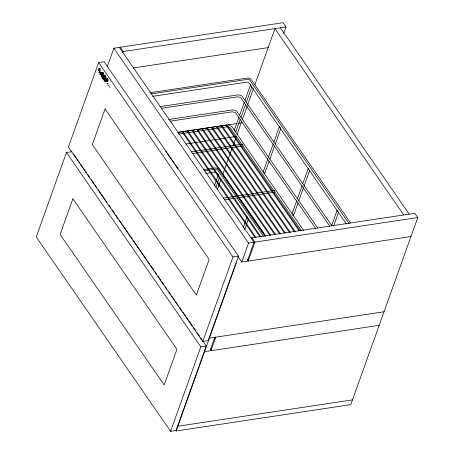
<?xml version="1.0" encoding="UTF-8"?>
<svg xmlns="http://www.w3.org/2000/svg" width="454" height="454" viewBox="0 0 454 454"><rect width="100%" height="100%" fill="white"/><g stroke="black" fill="none" stroke-linecap="round" stroke-linejoin="round"><path stroke-width="0.68" d="M259.858 236.613L187.423 131.83L187.621 131.427L188.098 131.399L260.937 236.801M279.851 234.236L206.984 128.817L207.489 128.374L207.637 128.715M284.346 232.919L211.904 128.136L212.109 127.733L212.586 127.705L285.424 233.067M294.544 232.022L221.7 126.655L221.904 126.252L222.381 126.223L295.219 231.591M235.007 131.734A1.152 0.715 19.7 0 0 235.688 131.654L235.836 130.945M250.744 84.694L250.597 85.403L346.476 224.094M263.887 173.519A1.152 0.715 19.7 0 0 264.574 173.439L264.722 172.73M279.471 126.581L279.482 127.188L280.328 127.608M292.524 215.241L292.773 215.298A1.152 0.715 19.7 0 0 293.46 215.219L293.738 214.833L293.449 214.362M308.51 168.258L308.266 168.809L308.958 169.336M106.815 83.695L107.031 83.684M183.195 132.335L182.911 132.086L182.497 132.517L255.364 237.936M71.931 151.664L66.471 152.487L36.229 236.948L170.591 431.3L176.05 430.477L206.292 346.016L200.657 337.867M98.654 62.601L68.412 147.062L202.773 341.414L208.233 340.591L238.475 256.13L104.114 61.778L98.654 62.601L233.016 256.953L202.773 341.414M107.309 66.562L113.869 48.237L283.075 22.7L286.02 26.962L283.676 33.505M122.733 52.868L123.21 51.535L120.265 47.273M214.498 185.459L218.073 175.482M234.292 130.173L239.059 116.865M239.774 114.868L244.297 102.229M245.012 100.232L250.494 84.932M215.905 187.371L217.335 183.382M217.812 182.048L219.242 178.059M235.938 131.422L240.228 119.442M240.943 117.45L245.705 104.142M246.181 102.808L251.902 86.845M217.284 189.681L220.86 179.699M222.766 174.376L232.533 147.09M233.01 145.762L236.347 136.444M237.062 134.446L241.829 121.139M242.305 119.805L247.305 105.833M247.782 104.499L253.502 88.53M254.932 84.535L274.948 28.63L403.748 214.946M243.384 227.244L246.959 217.262M263.178 171.953L267.945 158.65M268.66 156.653L273.183 144.009M273.898 142.017L279.38 126.711M170.591 431.3L200.833 346.839L66.471 152.487M244.553 229.82L248.122 219.838M264.824 173.201L269.114 161.227M269.824 159.229L274.591 145.921M275.306 143.929L280.782 128.624M236.313 262.883L176.118 430.994L350.783 404.627L417.771 217.54L414.82 213.278L251.079 237.992M214.827 337.299L209.975 350.857L204.516 351.68M119.328 47.415L254.024 242.254L247.226 261.232L241.772 262.054L248.565 243.077L113.869 48.237M215.763 337.157L210.911 350.715L379.175 325.319M410.972 236.517L248.162 261.09L254.961 242.113L252.015 237.851M292.064 213.738L296.593 201.094M297.54 198.432L302.069 185.794M302.784 183.796L308.26 168.496M293.71 214.98L297.994 203.006M298.709 201.008L303.476 187.706M303.953 186.373L309.668 170.409M331.67 225.576L337.146 210.276M333.548 226.16L338.553 212.188M178.184 133.221L178.184 132.812M192.876 131.002L192.797 130.593L192.292 131.036L265.159 236.455M193.024 153.486L242.759 145.927A0.987 0.505 81.4 0 0 242.964 145.411L242.89 144.701A0.885 0.454 81.4 0 0 242.578 144.213L242.209 144.23A0.987 0.505 81.4 0 0 242.044 144.531M224.304 199.845L274.732 192.184A0.987 0.505 81.4 0 0 274.942 191.667L274.869 190.958A0.885 0.454 81.4 0 0 274.557 190.47L274.188 190.487A0.987 0.505 81.4 0 0 273.983 191.003M192.7 131.115L192.32 131.093M122.274 51.677L286.02 26.962M133.187 67.981L268.745 47.522M149.854 92.758L247.175 78.065L248.826 78.116L250.739 78.911L350.511 222.874M150.688 93.972L247.958 79.291L249.439 79.62L349.137 223.691M152.482 96.362L246.953 82.1L248.548 82.526L251.193 85.772M160.058 106.633L237.59 94.931L240.081 95.119L241.891 95.959L332.005 225.871M161.698 108.279L237.788 96.793L240.614 97.457L329.82 226.206M168.655 119.533L232.215 109.942L234.707 110.123L236.523 110.963L317.76 228.044M170.284 121.178L232.414 111.797L235.246 112.461L315.575 228.385M177.951 132.33L226.841 124.946M178.229 132.364L236.914 123.505M238.31 123.295L241.102 122.875M178.876 134.078L227.04 126.808M185.731 144.054L236.211 136.438M191.31 151.863L242.328 144.162M203.789 169.643L215.383 167.912L217.472 168.235L219.106 169.274M203.88 170.971L215.991 169.155L217.375 169.597L236.097 196.61M205.668 173.36L215.485 172.004M223.289 198.12L274.301 190.419M248.565 243.077L417.771 217.54M233.016 256.953L238.475 256.13M247.81 259.609L248.747 259.467M209.373 338.122L384.033 311.762M214.248 338.928L215.185 338.786M200.833 346.839L206.292 346.016M210.56 349.228L211.49 349.086M177.82 426.244L352.48 399.883M109.261 85.67L108.898 85.71M99.772 68.9L100.169 68.855M104.732 81.266L105.947 81.13M102.718 78.355L103.45 78.281M99.074 68.526L99.698 68.458M98.824 68.77L99.993 68.65M98.683 69.008L99.114 68.963M99.993 69.093L100.311 69.059M99.199 69.621L99.874 69.553M99.085 69.854L100.011 69.757M99.012 70.081L99.5 70.035M99.84 69.995L100.124 69.967M98.966 70.308L99.386 70.268M98.949 70.535L99.318 70.495M99.942 70.432L100.232 70.404M98.949 70.756L99.273 70.722M98.978 70.972L99.273 70.943M99.034 71.193L99.324 71.159M99.233 71.613L99.92 71.545M99.403 71.817L99.897 71.766M98.944 72.311L99.267 72.277M100.328 72.169L100.646 72.135M99.085 72.515L99.528 72.47M100.124 72.407L100.55 72.368M102.405 72.175L102.695 72.146M99.278 72.719L100.408 72.6M102.054 72.43L102.837 72.351M99.596 72.907L100.164 72.85M101.696 72.691L102.979 72.561M101.344 72.952L103.12 72.765M100.992 73.207L103.268 72.975M100.64 73.469L103.376 73.185M100.289 73.724L102.337 73.514M102.581 73.486L103.319 73.412M99.931 73.985L102.019 73.769M102.519 73.718L103.268 73.639M99.857 74.212L101.707 74.019M102.462 73.945L103.211 73.866M99.999 74.422L101.6 74.257M102.4 74.172L103.16 74.093M100.141 74.626L101.741 74.462M102.337 74.399L103.109 74.32M100.283 74.836L100.76 74.785M101.134 74.745L101.883 74.672M102.281 74.626L103.052 74.547M101.276 74.955L102.031 74.876M102.218 74.859L103.001 74.774M101.418 75.16L102.945 75.001M101.565 75.37L102.893 75.233M104.193 75.097L104.698 75.046M101.707 75.574L102.842 75.46M104.057 75.336L104.84 75.251M101.849 75.784L102.786 75.687M103.921 75.568L104.987 75.46M101.912 76L102.735 75.914M103.779 75.807L105.129 75.665M101.849 76.227L102.678 76.141M103.643 76.039L105.271 75.875M101.787 76.454L102.627 76.368M103.506 76.278L105.407 76.079M101.73 76.681L102.576 76.595M103.37 76.516L104.545 76.391M104.874 76.357L105.538 76.289M101.719 76.908L102.519 76.822M103.228 76.749L104.409 76.63M105.01 76.567L105.657 76.499M101.861 77.112L102.468 77.049M103.092 76.987L104.272 76.862M105.112 76.777L105.754 76.709M102.002 77.322L102.417 77.276M102.956 77.22L104.392 77.072M105.158 76.993L105.822 76.925M102.814 77.458L104.545 77.282M105.146 77.22L105.867 77.146M102.678 77.696L103.858 77.572M104.023 77.555L104.755 77.481M105.05 77.452L105.884 77.362M102.542 77.929L103.722 77.81M104.165 77.765L105.884 77.589M102.576 78.15L103.586 78.043M104.295 77.969L105.85 77.81M104.392 78.184L105.788 78.037M102.865 78.565L103.591 78.485M104.437 78.4L105.663 78.275M106.525 78.184L106.849 78.15M103.007 78.769L103.739 78.695M104.426 78.621L104.976 78.565M106.389 78.423L106.991 78.36M103.149 78.979L103.909 78.9M104.341 78.854L105.022 78.786M106.253 78.656L107.133 78.565M103.291 79.183L105.056 79.002M106.111 78.894L107.275 78.775M103.438 79.393L105.056 79.223M105.975 79.132L107.422 78.979M103.586 79.598L105.027 79.45M105.839 79.365L107.564 79.189M103.745 79.802L104.976 79.677M105.697 79.603L107.706 79.393M103.932 80.006L104.868 79.91M105.561 79.836L106.775 79.711M107.11 79.677L107.848 79.603M104.238 80.199L104.63 80.154M105.424 80.074L106.639 79.949M107.252 79.887L107.99 79.808M105.288 80.313L106.537 80.182M107.394 80.091L108.137 80.017M105.146 80.545L106.679 80.386M107.541 80.301L108.205 80.233M105.01 80.784L106.821 80.596M107.683 80.506L108.069 80.466M104.874 81.016L106.083 80.891M106.219 80.88L106.962 80.801M106.361 81.09L107.11 81.011M104.868 81.465L105.81 81.368M106.503 81.294L107.252 81.215M105.01 81.669L105.674 81.601M106.65 81.504L107.394 81.425M105.152 81.879L105.538 81.839M106.792 81.709L107.309 81.658M107.643 83.394L108.137 83.343M107.473 83.638L107.774 83.604M107.632 84.949L108.302 84.881M109.698 86.737L110.05 86.697M109.647 87.849L110.146 87.798M99.114 71.403L99.466 71.369M108.103 85.789L108.449 85.761M98.586 69.241L98.898 69.218M228.311 124.935L230.297 125.486L232.056 126.859L303.794 230.632M228.027 126.791L230.394 127.943L242.061 144.826M338.094 211.172L337.118 210.429M215.815 172.094L216.246 172.316M218.771 175.562L216.365 172.412M247.657 217.347L247.163 216.751M300.117 230.848L227.278 125.486L226.801 125.514L226.597 125.917L299.038 230.7M226.597 125.917L227.278 125.486M221.7 126.655L222.381 126.223M290.322 232.329L217.483 126.967L217.006 126.995L216.802 127.398L289.243 232.176M216.802 127.398L217.483 126.967M211.904 128.136L212.586 127.705M275.629 234.548L202.79 129.18L202.314 129.208L202.115 129.611L274.551 234.395M202.115 129.611L202.79 129.18M270.732 235.286L197.893 129.923L197.416 129.952L197.218 130.355L269.653 235.132M197.218 130.355L197.893 129.923M187.423 131.83L188.098 131.399M280.407 27.808L409.207 214.123M242.867 145.989L273.853 190.811M274.659 191.974L301.621 230.972M207.711 128.499L280.527 233.804M192.995 130.661L265.834 236.023M219.316 169.535L221.728 173.031M222.534 174.194L225.757 178.853M226.563 180.017L235.013 192.241M235.819 193.41L237.425 195.736M239.843 199.227L243.06 203.886M243.866 205.049L247.089 209.708M247.89 210.872L256.345 223.101M257.151 224.265L260.369 228.924M261.175 230.087L263.587 233.577M236.897 197.774L263.451 236.182M183.2 132.137L256.039 237.504M247.424 260.029L248.162 261.09M165.67 151.08L174.807 164.297M175.602 165.449L176.793 167.168M238.14 256.805L241.772 262.054M73.542 153.991L76.357 158.066M77.163 159.229L79.575 162.719M80.381 163.883L86.413 172.611M87.622 174.359L89.631 177.264M91.243 179.591L93.655 183.087M94.863 184.829L96.872 187.74M98.081 189.483L100.896 193.557M101.702 194.721L106.928 202.285M108.937 205.197L110.952 208.108M112.161 209.85L114.975 213.925M115.781 215.088L118.193 218.578M119.402 220.326L122.217 224.401M123.017 225.564L125.435 229.054M126.24 230.218L128.249 233.129M129.055 234.292L132.273 238.946M133.476 240.694L136.319 244.802M137.097 245.926L139.514 249.422M140.309 250.568L146.756 259.892M147.556 261.056L149.57 263.967M150.376 265.13L153.594 269.784M154.797 271.532L156.812 274.443M158.015 276.185L160.835 280.26M161.635 281.423L164.053 284.913M165.256 286.661L166.868 288.988M168.877 291.899L170.891 294.805M171.697 295.974L174.915 300.627M175.715 301.791L178.133 305.281M179.336 307.029L182.156 311.098M182.956 312.267L185.374 315.757M186.577 317.499L188.189 319.832M188.995 320.995L192.212 325.649M193.415 327.396L195.43 330.302M197.036 332.629L199.454 336.125M218.414 175.289L218.278 174.966M176.873 167.027L177.718 168.905M72.89 198.807L60.121 234.463L164.172 384.975L176.941 349.319L72.89 198.807M105.073 108.926L92.304 144.582L196.355 295.094L209.124 259.438L105.073 108.926"/></g></svg>
